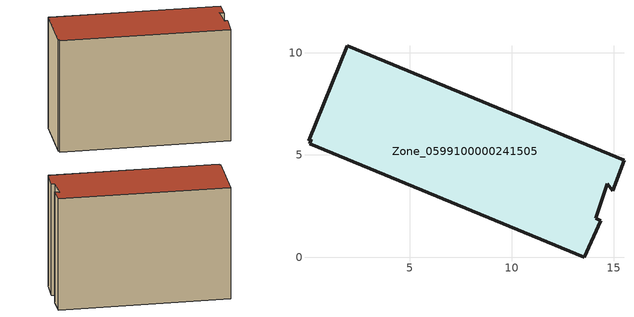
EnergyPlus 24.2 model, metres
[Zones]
Zone_0599100000241505
 floor ground (C_G): 14.36,1.79 13.55,0 0.1,5.54 0.19,5.76 0.05,5.7 1.94,10.34 15.49,4.73 14.94,3.26 14.67,3.59 14.11,1.9 z0
 wall outside (C_F): 14.94,3.26 15.49,4.73 1.94,10.34 0.05,5.7 0.19,5.76 0.1,5.54 13.55,0 14.36,1.79 14.11,1.9 14.67,3.59 14.94,3.26 z0:10.15
 roof outside (C_R): 0.1,5.54 13.55,0 14.36,1.79 14.11,1.9 14.67,3.59 14.94,3.26 15.49,4.73 1.94,10.34 0.05,5.7 0.19,5.76 z10.15
[BUILDING]
Pand.0599100000241505: North Axis=0; Terrain=City; Loads Convergence Tolerance Value=0.04; Temperature Convergence Tolerance Value=0.4; Solar Distribution=FullExterior; Maximum Number of Warmup Days=25; Minimum Number of Warmup Days=1
[Site:Location]
Rotterdam.The.Hague.AP_ZH_NLD Design_Conditions: Latitude=51.96; Longitude=4.45; Time Zone=1; Elevation=-4.5
[SITE:GROUNDTEMPERATURE:BUILDINGSURFACE]
18, 18, 18, 18, 18, 18, 18, 18, 18, 18, 18, 18
[MATERIAL] Thermal Absorptance=0.9; Solar Absorptance=0.7; Visible Absorptance=0.7
Name | Roughness | Thickness | Conductivity | Density | Specific Heat
G.TI.1946 | MediumSmooth | 0.15 | 1 | 540 | 1210
F.TI.1946 | Rough | 0.3 | 0.857143 | 1920 | 840
R.TI.1946 | MediumRough | 0.2 | 0.1 | 1500 | 1000
[CONSTRUCTION]
C_G: G.TI.1946
C_F: F.TI.1946
C_R: R.TI.1946
[ZONE]
Zone_0599100000241505: Type=1; Multiplier=1; Ceiling Height=Autocalculate; Volume=Autocalculate; Floor Area=autocalculate; Part of Total Floor Area=Yes
[ZONEINFILTRATION:DESIGNFLOWRATE]
Infil_Zone_0599100000241505: Zone or ZoneList or Space or SpaceList=Zone_0599100000241505; Schedule=AlwaysOn; Design Flow Rate Calculation Method=Flow/Area; Flow Rate per Floor Area=0.003; Constant Term Coefficient=1; Temperature Term Coefficient=0; Velocity Term Coefficient=0; Velocity Squared Term Coefficient=0
[HVACTEMPLATE:ZONE:IDEALLOADSAIRSYSTEM]
Zone_0599100000241505: Maximum Heating Supply Air Temperature=50; Minimum Cooling Supply Air Temperature=13; Maximum Heating Supply Air Humidity Ratio=0.0156; Minimum Cooling Supply Air Humidity Ratio=0.0077; Heating Limit=NoLimit; Cooling Limit=NoLimit; Dehumidification Control Type=ConstantSensibleHeatRatio; Cooling Sensible Heat Ratio=0.7; Dehumidification Setpoint=60; Humidification Control Type=None; Humidification Setpoint=30; Outdoor Air Method=None; Outdoor Air Flow Rate per Person=0.00944; Outdoor Air Flow Rate per Zone Floor Area=0; Outdoor Air Flow Rate per Zone=0; Demand Controlled Ventilation Type=None; Outdoor Air Economizer Type=NoEconomizer; Heat Recovery Type=None; Sensible Heat Recovery Effectiveness=0.7; Latent Heat Recovery Effectiveness=0.65
[ZONECONTROL:THERMOSTAT]
ThermostatControl_Zone_0599100000241505: Zone or ZoneList=Zone_0599100000241505; Control Type Schedule=DualSetpointControlType; Control 1=Thermostat_Zone_0599100000241505; Temperature Difference Between Cutout And Setpoint=0
[THERMOSTATSETPOINT:DUALSETPOINT]
Thermostat_Zone_0599100000241505: Heating Setpoint Temperature Schedule=HeatingSetpoint_Zone_0599100000241505; Cooling Setpoint Temperature Schedule=CoolingSetpoint_Zone_0599100000241505
[SCHEDULE:COMPACT]
HeatingSetpoint_Zone_0599100000241505: Through: 12/31, For: AllDays, Until: 24:00, 21
CoolingSetpoint_Zone_0599100000241505: Through: 12/31, For: AllDays, Until: 24:00, 24
DualSetpointControlType: Through: 12/31, For: AllDays, Until: 24:00, 4
AlwaysOn: Through: 12/31, For: AllDays, Until: 24:00, 1
